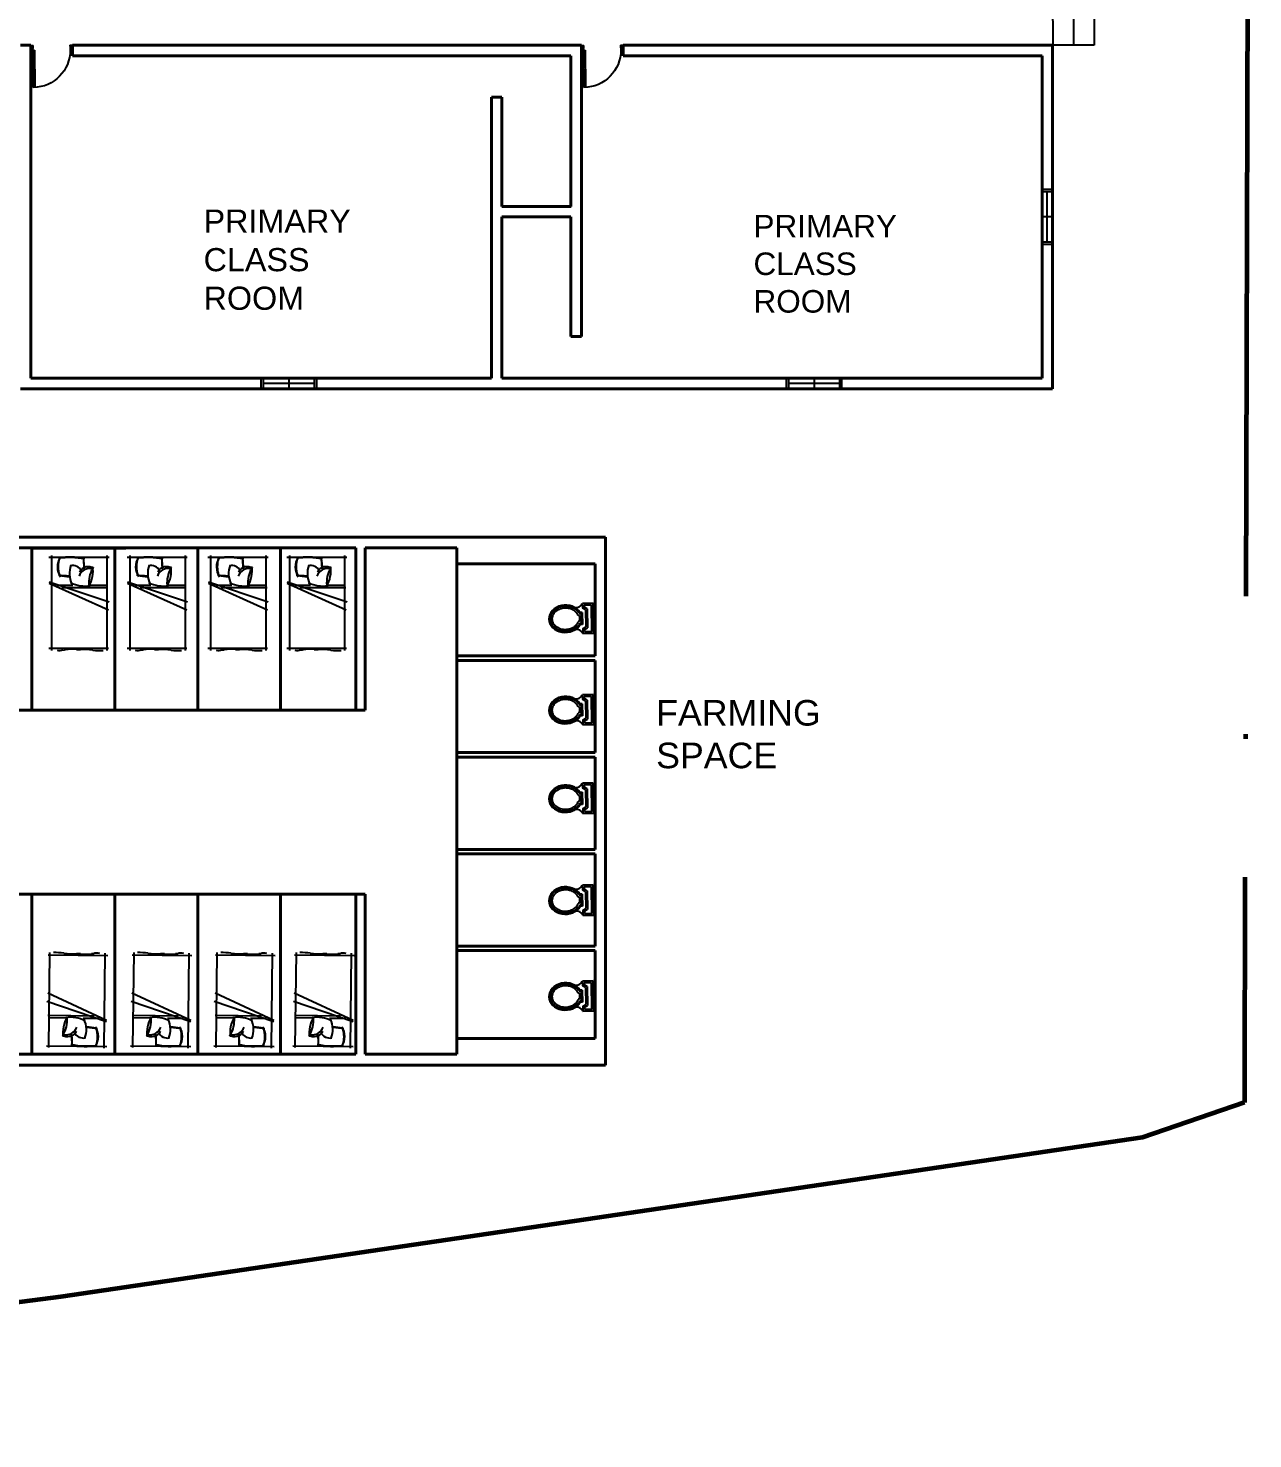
# Model space of a CAD drawing. Header units: inches. Extents: x 24 to 210, y -18 to 73.
# Drawn here: x 59.14 to 85.74, y -18.1 to 12.54 of the extents above; entities that cross this region are included whole.
import ezdxf

# ---------------------------------------------------------------- set-up
doc = ezdxf.new("R2010")
doc.units = ezdxf.units.IN
doc.header["$MEASUREMENT"] = 0
doc.linetypes.add('ACAD_ISO04W100', pattern=[30, 24, -3, 0, -3])
for name, color, linetype in [('door space', 1, 'Continuous'), ('FURNITURE', 130, 'Continuous'), ('STAIR', 231, 'Continuous'), ('TEXT', 141, 'Continuous'), ('WINDOW', 10, 'Continuous')]:
    doc.layers.add(name, color=color, linetype=linetype)
doc.layers.add('SITE BOUNDARY', color=6, linetype='ACAD_ISO04W100', lineweight=60)
doc.layers.add('WALL', color=2, linetype='Continuous', lineweight=40)
doc.styles.get("Standard").update_dxf_attribs({"font": 'arial.ttf'})

# ---------------------------------------------------------------- blocks, each defined once
blk = doc.blocks.new('A$C50846A53')
at = {"linetype": 'Continuous'}
for p, q in [((0, 0.74), (0, 0.56)), ((0.5, 0.74), (0, 0.74)), ((0.47, 0.71), (0.03, 0.71)), ((0.03, 0.71), (0.03, 0.59)), ((0.47, 0.59), (0.47, 0.71)), ((0.5, 0.56), (0.5, 0.74)), ((0, 0.56), (0.08, 0.56)), ((0.03, 0.59), (0.063, 0.59)), ((0.093, 0.64), (0.063, 0.59)), ((0.11, 0.61), (0.08, 0.56)), ((0.093, 0.64), (0.407, 0.64)), ((0.11, 0.61), (0.39, 0.61)), ((0.15, 0.557), (0.15, 0.52)), ((0.15, 0.557), (0.351, 0.557)), ((0.17, 0.537), (0.332, 0.537)), ((0.2, 0.507), (0.2, 0.488)), ((0.2, 0.507), (0.301, 0.507)), ((0.301, 0.507), (0.301, 0.488)), ((0.351, 0.557), (0.351, 0.52)), ((0.42, 0.56), (0.39, 0.61)), ((0.437, 0.59), (0.407, 0.64)), ((0.42, 0.56), (0.5, 0.56)), ((0.437, 0.59), (0.47, 0.59))]:
    blk.add_line(p, q, dxfattribs=at)
for centre, radius, start, end in [((-0.039, 0.461), 0.106, 344.642, 68.7339), ((0.11, 0.542), 0.06, 306.0032, 355.4798), ((0.391, 0.542), 0.06, 184.5202, 233.9959), ((0.539, 0.461), 0.106, 111.2661, 195.358)]:
    blk.add_arc(centre, radius, start, end, dxfattribs=at)
blk.add_ellipse((0.251, 0.274), major_axis=(0, 0.274), ratio=0.828948, start_param=0.459479, end_param=5.823706, dxfattribs=at)
for points, knots in [([(0.145, 0.493), (0.144, 0.492), (0.143, 0.491), (0.132, 0.483), (0.123, 0.475), (0.106, 0.457), (0.098, 0.447), (0.084, 0.426), (0.077, 0.415), (0.066, 0.391), (0.061, 0.378), (0.053, 0.352), (0.05, 0.339), (0.045, 0.311), (0.044, 0.298), (0.043, 0.27), (0.043, 0.256), (0.046, 0.228), (0.049, 0.215), (0.055, 0.188), (0.059, 0.175), (0.069, 0.15), (0.075, 0.138), (0.088, 0.116), (0.095, 0.105), (0.111, 0.085), (0.12, 0.077), (0.138, 0.06), (0.147, 0.053), (0.167, 0.041), (0.178, 0.036), (0.199, 0.028), (0.209, 0.025), (0.231, 0.021), (0.242, 0.02), (0.264, 0.02), (0.275, 0.021), (0.297, 0.026), (0.307, 0.029), (0.328, 0.038), (0.338, 0.044), (0.358, 0.057), (0.367, 0.064), (0.385, 0.081), (0.394, 0.09), (0.409, 0.11), (0.416, 0.121), (0.429, 0.144), (0.434, 0.156), (0.444, 0.181), (0.448, 0.194), (0.454, 0.221), (0.456, 0.235), (0.458, 0.262), (0.458, 0.276), (0.457, 0.304), (0.455, 0.318), (0.45, 0.345), (0.447, 0.358), (0.438, 0.384), (0.433, 0.396), (0.421, 0.42), (0.414, 0.431), (0.399, 0.452), (0.391, 0.461), (0.374, 0.479), (0.365, 0.486), (0.356, 0.493)], [0.542145, 0.542145, 0.542145, 0.542145, 0.562703, 0.562703, 0.724661, 0.724661, 0.886619, 0.886619, 1.048577, 1.048577, 1.210535, 1.210535, 1.372493, 1.372493, 1.534451, 1.534451, 1.696409, 1.696409, 1.858367, 1.858367, 2.020325, 2.020325, 2.182283, 2.182283, 2.344241, 2.344241, 2.506199, 2.506199, 2.668157, 2.668157, 2.830115, 2.830115, 2.992073, 2.992073, 3.154031, 3.154031, 3.315989, 3.315989, 3.477947, 3.477947, 3.639905, 3.639905, 3.801863, 3.801863, 3.963821, 3.963821, 4.125779, 4.125779, 4.287737, 4.287737, 4.449695, 4.449695, 4.611653, 4.611653, 4.773611, 4.773611, 4.935569, 4.935569, 5.097526, 5.097526, 5.259484, 5.259484, 5.421442, 5.421442, 5.5834, 5.5834, 5.741045, 5.741045, 5.741045, 5.741045]), ([(0.2, 0.488), (0.17, 0.474), (0.164, 0.47), (0.151, 0.46), (0.144, 0.454), (0.13, 0.439), (0.123, 0.431), (0.111, 0.413), (0.106, 0.404), (0.096, 0.384), (0.091, 0.373), (0.084, 0.352), (0.081, 0.34), (0.076, 0.317), (0.075, 0.305), (0.073, 0.282), (0.073, 0.27), (0.074, 0.246), (0.076, 0.234), (0.08, 0.211), (0.083, 0.2), (0.09, 0.178), (0.095, 0.167), (0.104, 0.147), (0.11, 0.138), (0.122, 0.12), (0.128, 0.112), (0.142, 0.097), (0.149, 0.09), (0.165, 0.078), (0.173, 0.073), (0.189, 0.064), (0.197, 0.06), (0.214, 0.055), (0.222, 0.053), (0.239, 0.05), (0.248, 0.05), (0.266, 0.051), (0.276, 0.052), (0.296, 0.057), (0.306, 0.061), (0.325, 0.071), (0.335, 0.077), (0.353, 0.091), (0.361, 0.099), (0.377, 0.117), (0.384, 0.127), (0.398, 0.149), (0.404, 0.161), (0.414, 0.185), (0.418, 0.198), (0.424, 0.225), (0.426, 0.239), (0.428, 0.267), (0.428, 0.281), (0.426, 0.309), (0.424, 0.323), (0.418, 0.349), (0.414, 0.363), (0.404, 0.387), (0.398, 0.399), (0.385, 0.421), (0.378, 0.431), (0.362, 0.449), (0.353, 0.458), (0.338, 0.469), (0.332, 0.474), (0.301, 0.488)], [0.459479, 0.459479, 0.459479, 0.459479, 0.567422, 0.567422, 0.720865, 0.720865, 0.874307, 0.874307, 1.02775, 1.02775, 1.181192, 1.181192, 1.334635, 1.334635, 1.488077, 1.488077, 1.64152, 1.64152, 1.794963, 1.794963, 1.948405, 1.948405, 2.101848, 2.101848, 2.25529, 2.25529, 2.408733, 2.408733, 2.562175, 2.562175, 2.715618, 2.715618, 2.86906, 2.86906, 3.022503, 3.022503, 3.175946, 3.175946, 3.356457, 3.356457, 3.536968, 3.536968, 3.717479, 3.717479, 3.89799, 3.89799, 4.078501, 4.078501, 4.259012, 4.259012, 4.439523, 4.439523, 4.620035, 4.620035, 4.800546, 4.800546, 4.981057, 4.981057, 5.161568, 5.161568, 5.342079, 5.342079, 5.52259, 5.52259, 5.703101, 5.703101, 5.823706, 5.823706, 5.823706, 5.823706])]:
    blk.add_open_spline(points, degree=3, knots=knots, dxfattribs=at)

msp = doc.modelspace()

# ---------------------------------------------------------------- linework, layer by layer
for p, q in [((71.158, 12.166), (71.158, 8.667)), ((59.198, 11.937), (59.198, 11.937)), ((59.198, 4.707), (63.198, 4.707))]:
    msp.add_line(p, q)
at = {"layer": 'Defpoints'}
msp.add_line((71.158, 12.166), (70.928, 12.166), dxfattribs=at)
at = {"layer": 'door space'}
for p, q in [((59.195, 12.158), (59.245, 12.158)), ((59.196, 12.058), (59.195, 12.158)), ((59.241, 12.058), (59.196, 12.058)), ((59.241, 12.058), (59.241, 12.098)), ((59.246, 12.098), (59.241, 12.098)), ((59.25, 11.248), (59.241, 12.058)), ((59.241, 12.058), (59.276, 12.058)), ((59.246, 12.098), (59.245, 12.158)), ((59.276, 12.058), (59.285, 11.248)), ((60.045, 12.166), (60.095, 12.167)), ((60.045, 12.166), (60.046, 12.106)), ((60.051, 12.106), (60.046, 12.106)), ((60.051, 12.106), (60.051, 12.066)), ((60.096, 12.067), (60.051, 12.066)), ((60.095, 12.167), (60.096, 12.067)), ((71.154, 12.158), (71.204, 12.158)), ((71.155, 12.058), (71.154, 12.158)), ((71.2, 12.058), (71.155, 12.058)), ((71.2, 12.058), (71.199, 12.098)), ((71.204, 12.098), (71.199, 12.098)), ((71.2, 12.058), (71.235, 12.059)), ((71.208, 11.248), (71.2, 12.058)), ((71.204, 12.098), (71.204, 12.158)), ((71.235, 12.059), (71.243, 11.249)), ((72.004, 12.166), (72.054, 12.167)), ((72.004, 12.166), (72.004, 12.106)), ((72.009, 12.106), (72.004, 12.106)), ((72.009, 12.106), (72.01, 12.066)), ((72.055, 12.067), (72.01, 12.066)), ((72.054, 12.167), (72.055, 12.067))]:
    msp.add_line(p, q, dxfattribs=at)
at = {"layer": 'door space', "extrusion": (0, 0, -1)}
for centre in [(59.241, 12.058), (71.2, 12.058)]:
    msp.add_ellipse(centre, major_axis=(-0.567, -0.578), ratio=1, start_param=3.926991, end_param=5.497787, dxfattribs=at)
at = {"layer": 'FURNITURE', "linetype": 'Continuous'}
for p, q in [((59.587, 1.051), (60.895, 1.051)), ((59.645, 1.081), (59.645, -0.98)), ((60.845, 1.081), (60.845, -0.98)), ((61.286, 1.051), (62.594, 1.051)), ((61.344, 1.081), (61.344, -0.98)), ((62.544, 1.081), (62.544, -0.98)), ((63.042, 1.051), (64.35, 1.051)), ((63.1, 1.081), (63.1, -0.98)), ((64.3, 1.081), (64.3, -0.98)), ((64.753, 1.051), (66.061, 1.051)), ((64.811, 1.081), (64.811, -0.98)), ((66.011, 1.081), (66.011, -0.98)), ((59.596, 0.513), (60.898, 0.081)), ((59.596, 0.484), (60.881, -0.096)), ((59.767, 0.442), (60.106, 0.442)), ((59.87, 0.391), (60.871, 0.391)), ((60.483, 0.442), (60.862, 0.442)), ((61.295, 0.513), (62.597, 0.081)), ((61.295, 0.484), (62.58, -0.096)), ((61.466, 0.442), (61.805, 0.442)), ((61.569, 0.391), (62.57, 0.391)), ((62.182, 0.442), (62.561, 0.442)), ((63.051, 0.513), (64.353, 0.081)), ((63.051, 0.484), (64.336, -0.096)), ((63.223, 0.442), (63.561, 0.442)), ((63.325, 0.391), (64.327, 0.391)), ((63.938, 0.442), (64.317, 0.442)), ((64.762, 0.513), (66.063, 0.081)), ((64.762, 0.484), (66.046, -0.096)), ((64.933, 0.442), (65.272, 0.442)), ((65.035, 0.391), (66.037, 0.391)), ((65.648, 0.442), (66.028, 0.442)), ((59.587, -0.926), (60.882, -0.926)), ((61.286, -0.926), (62.581, -0.926)), ((63.042, -0.926), (64.337, -0.926)), ((64.753, -0.926), (66.048, -0.926)), ((60.868, -7.606), (59.573, -7.592)), ((59.587, -9.599), (59.61, -7.537)), ((60.787, -9.613), (60.81, -7.551)), ((62.694, -7.606), (61.399, -7.592)), ((61.413, -9.599), (61.437, -7.537)), ((62.613, -9.613), (62.637, -7.551)), ((64.5, -7.606), (63.205, -7.592)), ((63.219, -9.599), (63.242, -7.537)), ((64.419, -9.613), (64.442, -7.551)), ((66.22, -7.606), (64.925, -7.592)), ((64.939, -9.599), (64.963, -7.537)), ((66.139, -9.613), (66.163, -7.551)), ((60.842, -9.016), (59.564, -8.421)), ((62.669, -9.016), (61.391, -8.421)), ((64.474, -9.016), (63.196, -8.421)), ((66.194, -9.016), (64.917, -8.421)), ((60.842, -9.045), (59.545, -8.598)), ((62.669, -9.045), (61.372, -8.598)), ((64.474, -9.045), (63.177, -8.598)), ((66.195, -9.045), (64.898, -8.598)), ((60.57, -8.92), (59.568, -8.908)), ((59.956, -8.963), (59.577, -8.959)), ((60.672, -8.972), (60.333, -8.968)), ((62.396, -8.92), (61.395, -8.908)), ((61.783, -8.963), (61.404, -8.959)), ((62.498, -8.972), (62.16, -8.968)), ((64.202, -8.92), (63.2, -8.908)), ((63.588, -8.963), (63.209, -8.959)), ((64.303, -8.972), (63.965, -8.968)), ((65.922, -8.92), (64.92, -8.908)), ((65.309, -8.963), (64.929, -8.959)), ((66.024, -8.972), (65.685, -8.968)), ((60.845, -9.583), (59.537, -9.568)), ((62.672, -9.583), (61.363, -9.568)), ((64.477, -9.583), (63.169, -9.568)), ((66.197, -9.583), (64.889, -9.568))]:
    msp.add_line(p, q, dxfattribs=at)
for centre, radius, start, end in [((60.161, 0.835), 0.389, 147.51, 213.8336), ((60.452, 0.846), 0.662, 163.9263, 197.1409), ((60.037, -0.696), 1.736, 79.0487, 97.9408), ((60.062, -0.366), 1.417, 78.5793, 100.0172), ((63.251, 1.042), 2.913, 180.1063, 184.3312), ((58.851, 0.825), 1.505, 359.1536, 7.5533), ((61.86, 0.835), 0.389, 147.51, 213.8336), ((62.151, 0.846), 0.662, 163.9263, 197.1409), ((61.736, -0.696), 1.736, 79.0487, 97.9408), ((61.762, -0.366), 1.417, 78.5793, 100.0172), ((64.95, 1.042), 2.913, 180.1063, 184.3312), ((60.55, 0.825), 1.505, 359.1536, 7.5533), ((63.616, 0.835), 0.389, 147.51, 213.8336), ((63.907, 0.846), 0.662, 163.9263, 197.1409), ((63.492, -0.696), 1.736, 79.0487, 97.9408), ((63.518, -0.366), 1.417, 78.5793, 100.0172), ((66.706, 1.042), 2.913, 180.1063, 184.3312), ((62.306, 0.825), 1.505, 359.1536, 7.5533), ((65.327, 0.835), 0.389, 147.51, 213.8336), ((65.618, 0.846), 0.662, 163.9263, 197.1409), ((65.202, -0.696), 1.736, 79.0487, 97.9408), ((65.228, -0.366), 1.417, 78.5793, 100.0172), ((68.417, 1.042), 2.913, 180.1063, 184.3312), ((64.017, 0.825), 1.505, 359.1536, 7.5533), ((58.839, -9.343), 10.046, 83.2132, 84.5476), ((60.077, 1.876), 1.251, 258.1169, 267.8849), ((60.547, 0.692), 0.513, 159.3026, 206.5026), ((60.103, 0.658), 0.21, 24.7523, 103.9192), ((60.478, 0.554), 0.248, 78.0413, 160.8342), ((60.439, 0.633), 0.208, 54.1671, 153.8421), ((61.112, 0.486), 0.659, 151.0456, 184.1497), ((59.921, 0.747), 0.625, 328.6542, 9.1977), ((60.538, -9.343), 10.046, 83.2132, 84.5476), ((61.776, 1.876), 1.251, 258.1169, 267.8849), ((62.246, 0.692), 0.513, 159.3026, 206.5026), ((61.802, 0.658), 0.21, 24.7523, 103.9192), ((62.177, 0.554), 0.248, 78.0413, 160.8342), ((62.138, 0.633), 0.208, 54.1671, 153.8421), ((62.811, 0.486), 0.659, 151.0456, 184.1497), ((61.62, 0.747), 0.625, 328.6542, 9.1977), ((62.294, -9.343), 10.046, 83.2132, 84.5476), ((63.532, 1.876), 1.251, 258.1169, 267.8849), ((64.003, 0.692), 0.513, 159.3026, 206.5026), ((63.558, 0.658), 0.21, 24.7523, 103.9192), ((63.933, 0.554), 0.248, 78.0413, 160.8342), ((63.894, 0.633), 0.208, 54.1671, 153.8421), ((64.567, 0.486), 0.659, 151.0456, 184.1497), ((63.376, 0.747), 0.625, 328.6542, 9.1977), ((64.004, -9.343), 10.046, 83.2132, 84.5476), ((65.243, 1.876), 1.251, 258.1169, 267.8849), ((65.713, 0.692), 0.513, 159.3026, 206.5026), ((65.269, 0.658), 0.21, 24.7523, 103.9192), ((65.644, 0.554), 0.248, 78.0413, 160.8342), ((65.605, 0.633), 0.208, 54.1671, 153.8421), ((66.278, 0.486), 0.659, 151.0456, 184.1497), ((65.086, 0.747), 0.625, 328.6542, 9.1977), ((60.372, 1.128), 0.707, 243.96, 279.3474), ((62.071, 1.128), 0.707, 243.96, 279.3474), ((63.827, 1.128), 0.707, 243.96, 279.3474), ((65.538, 1.128), 0.707, 243.96, 279.3474), ((59.819, -0.75), 0.23, 256.209, 290.8596), ((59.89, -0.773), 0.193, 273.4203, 285.6762), ((60.074, -2.037), 1.086, 84.1807, 96.978), ((60.247, -0.146), 0.813, 265.5439, 271.7242), ((60.354, -1.888), 0.934, 86.5835, 95.0474), ((60.373, -1.888), 0.933, 79.4443, 87.7924), ((60.766, 1.361), 2.343, 264.5658, 270.0138), ((61.518, -0.75), 0.23, 256.209, 290.8596), ((61.589, -0.773), 0.193, 273.4203, 285.6762), ((61.773, -2.037), 1.086, 84.1807, 96.978), ((61.946, -0.146), 0.813, 265.5439, 271.7242), ((62.053, -1.888), 0.934, 86.5835, 95.0474), ((62.072, -1.888), 0.933, 79.4443, 87.7924), ((62.465, 1.361), 2.343, 264.5658, 270.0138), ((63.275, -0.75), 0.23, 256.209, 290.8596), ((63.345, -0.773), 0.193, 273.4203, 285.6762), ((63.529, -2.037), 1.086, 84.1807, 96.978), ((63.702, -0.146), 0.813, 265.5439, 271.7242), ((63.809, -1.888), 0.934, 86.5835, 95.0474), ((63.829, -1.888), 0.933, 79.4443, 87.7924), ((64.221, 1.361), 2.343, 264.5658, 270.0138), ((64.985, -0.75), 0.23, 256.209, 290.8596), ((65.055, -0.773), 0.193, 273.4203, 285.6762), ((65.239, -2.037), 1.086, 84.1807, 96.978), ((65.413, -0.146), 0.813, 265.5439, 271.7242), ((65.519, -1.888), 0.934, 86.5835, 95.0474), ((65.539, -1.888), 0.933, 79.4443, 87.7924), ((65.932, 1.361), 2.343, 264.5658, 270.0138), ((59.662, -9.88), 2.343, 83.91, 89.3579), ((60.092, -6.635), 0.933, 258.7885, 267.1366), ((60.112, -6.635), 0.934, 265.9277, 274.3915), ((60.199, -8.379), 0.813, 84.8881, 91.0684), ((60.394, -6.49), 1.086, 263.5249, 276.3221), ((60.563, -7.755), 0.193, 92.7645, 105.0204), ((60.633, -7.779), 0.23, 75.5532, 110.2038), ((61.489, -9.88), 2.343, 83.91, 89.3579), ((61.919, -6.635), 0.933, 258.7885, 267.1366), ((61.939, -6.635), 0.934, 265.9277, 274.3915), ((62.025, -8.379), 0.813, 84.8881, 91.0684), ((62.22, -6.49), 1.086, 263.5249, 276.3221), ((62.39, -7.755), 0.193, 92.7645, 105.0204), ((62.46, -7.779), 0.23, 75.5532, 110.2038), ((63.294, -9.88), 2.343, 83.91, 89.3579), ((63.724, -6.635), 0.933, 258.7885, 267.1366), ((63.744, -6.635), 0.934, 265.9277, 274.3915), ((63.831, -8.379), 0.813, 84.8881, 91.0684), ((64.025, -6.49), 1.086, 263.5249, 276.3221), ((64.195, -7.755), 0.193, 92.7645, 105.0204), ((64.265, -7.779), 0.23, 75.5532, 110.2038), ((65.015, -9.88), 2.343, 83.91, 89.3579), ((65.445, -6.635), 0.933, 258.7885, 267.1366), ((65.464, -6.635), 0.934, 265.9277, 274.3915), ((65.551, -8.379), 0.813, 84.8881, 91.0684), ((65.746, -6.49), 1.086, 263.5249, 276.3221), ((65.915, -7.755), 0.193, 92.7645, 105.0204), ((65.985, -7.779), 0.23, 75.5532, 110.2038), ((60.515, -9.275), 0.625, 147.9984, 188.5419), ((59.327, -9.001), 0.659, 330.3897, 3.4939), ((59.96, -9.075), 0.248, 257.3854, 340.1784), ((60.059, -9.651), 0.707, 63.3041, 98.6916), ((59.889, -9.213), 0.513, 338.6467, 25.8468), ((60.345, -10.402), 1.251, 77.4611, 87.2291), ((61.712, 0.802), 10.046, 262.5574, 263.8918), ((60.273, -9.361), 0.389, 326.8541, 33.1778), ((59.982, -9.368), 0.662, 343.2705, 16.485), ((62.341, -9.275), 0.625, 147.9984, 188.5419), ((61.153, -9.001), 0.659, 330.3897, 3.4939), ((61.786, -9.075), 0.248, 257.3854, 340.1784), ((61.885, -9.651), 0.707, 63.3041, 98.6916), ((61.715, -9.213), 0.513, 338.6467, 25.8468), ((62.172, -10.402), 1.251, 77.4611, 87.2291), ((63.539, 0.802), 10.046, 262.5574, 263.8918), ((62.1, -9.361), 0.389, 326.8541, 33.1778), ((61.809, -9.368), 0.662, 343.2705, 16.485), ((64.147, -9.275), 0.625, 147.9984, 188.5419), ((62.958, -9.001), 0.659, 330.3897, 3.4939), ((63.592, -9.075), 0.248, 257.3854, 340.1784), ((63.691, -9.651), 0.707, 63.3041, 98.6916), ((63.521, -9.213), 0.513, 338.6467, 25.8468), ((63.977, -10.402), 1.251, 77.4611, 87.2291), ((65.344, 0.802), 10.046, 262.5574, 263.8918), ((63.905, -9.361), 0.389, 326.8541, 33.1778), ((63.614, -9.368), 0.662, 343.2705, 16.485), ((65.867, -9.275), 0.625, 147.9984, 188.5419), ((64.679, -9.001), 0.659, 330.3897, 3.4939), ((65.312, -9.075), 0.248, 257.3854, 340.1784), ((65.411, -9.651), 0.707, 63.3041, 98.6916), ((65.241, -9.213), 0.513, 338.6467, 25.8468), ((65.698, -10.402), 1.251, 77.4611, 87.2291), ((67.064, 0.802), 10.046, 262.5574, 263.8918), ((65.626, -9.361), 0.389, 326.8541, 33.1778), ((65.335, -9.368), 0.662, 343.2705, 16.485), ((59.998, -9.155), 0.208, 233.5112, 333.1863), ((61.583, -9.366), 1.505, 178.4977, 186.8975), ((57.181, -9.532), 2.913, 359.4505, 3.6753), ((60.333, -9.184), 0.21, 204.0965, 283.2634), ((61.824, -9.155), 0.208, 233.5112, 333.1863), ((63.41, -9.366), 1.505, 178.4977, 186.8975), ((59.008, -9.532), 2.913, 359.4505, 3.6753), ((62.16, -9.184), 0.21, 204.0965, 283.2634), ((63.629, -9.155), 0.208, 233.5112, 333.1863), ((65.215, -9.366), 1.505, 178.4977, 186.8975), ((60.813, -9.532), 2.913, 359.4505, 3.6753), ((63.965, -9.184), 0.21, 204.0965, 283.2634), ((65.35, -9.155), 0.208, 233.5112, 333.1863), ((66.936, -9.366), 1.505, 178.4977, 186.8975), ((62.533, -9.532), 2.913, 359.4505, 3.6753), ((65.685, -9.184), 0.21, 204.0965, 283.2634), ((60.415, -7.831), 1.736, 258.3929, 277.285), ((60.386, -8.16), 1.417, 257.9235, 279.3614), ((62.242, -7.831), 1.736, 258.3929, 277.285), ((62.212, -8.16), 1.417, 257.9235, 279.3614), ((64.047, -7.831), 1.736, 258.3929, 277.285), ((64.018, -8.16), 1.417, 257.9235, 279.3614), ((65.767, -7.831), 1.736, 258.3929, 277.285), ((65.738, -8.16), 1.417, 257.9235, 279.3614)]:
    msp.add_arc(centre, radius, start, end, dxfattribs=at)
at = {"layer": 'SITE BOUNDARY'}
for p, q in [((85.736, 54.302), (85.552, -10.792)), ((85.552, -10.792), (83.341, -11.558)), ((83.341, -11.558), (59.849, -15.013)), ((83.341, -11.558), (59.849, -15.013)), ((59.849, -15.013), (36.26, -18.097)), ((59.849, -15.013), (36.26, -18.097))]:
    msp.add_line(p, q, dxfattribs=at)
at = {"layer": 'STAIR'}
for p, q in [((81.388, 14.167), (81.389, 12.167)), ((81.838, 14.167), (81.838, 12.167)), ((82.288, 14.167), (82.288, 12.167)), ((82.288, 12.167), (81.388, 12.167))]:
    msp.add_line(p, q, dxfattribs=at)
at = {"layer": 'WALL'}
for p, q in [((59.198, 12.166), (58.968, 12.166)), ((59.198, 12.166), (59.198, 11.936)), ((60.098, 12.167), (71.158, 12.167)), ((60.098, 11.936), (60.098, 12.166)), ((71.158, 12.167), (71.158, 5.837)), ((72.058, 12.166), (81.388, 12.167)), ((72.058, 11.936), (72.058, 12.166)), ((81.388, 4.707), (81.388, 12.167)), ((59.198, 11.937), (59.198, 4.937)), ((60.098, 11.937), (70.925, 11.937)), ((70.925, 11.937), (70.925, 8.665)), ((71.158, 11.936), (71.158, 11.936)), ((72.058, 11.937), (81.158, 11.937)), ((81.158, 4.937), (81.158, 11.937)), ((69.198, 11.037), (69.428, 11.037)), ((69.198, 4.937), (69.198, 11.037)), ((69.428, 8.667), (69.428, 11.037)), ((69.428, 8.667), (70.925, 8.667)), ((70.928, 8.665), (70.925, 8.665)), ((71.155, 8.667), (71.158, 8.667)), ((69.428, 4.937), (69.428, 8.437)), ((69.428, 8.437), (70.925, 8.437)), ((70.925, 8.437), (70.925, 5.837)), ((70.925, 6.067), (70.928, 6.067)), ((70.925, 5.837), (71.158, 5.837)), ((59.198, 4.937), (69.198, 4.937)), ((69.428, 4.937), (81.158, 4.937)), ((58.968, 4.707), (81.388, 4.707)), ((42.789, 1.483), (66.649, 1.483)), ((43.019, 1.253), (66.256, 1.253)), ((59.219, -2.271), (59.219, 1.253)), ((59.226, 1.246), (61.256, 1.246)), ((61.019, -2.271), (61.019, 1.253)), ((62.819, -2.271), (62.819, 1.253)), ((64.619, -2.271), (64.619, 1.253)), ((66.256, 1.253), (66.256, -2.271)), ((66.456, 1.253), (66.456, -2.271)), ((66.456, 1.253), (68.449, 1.253)), ((66.649, 1.483), (68.449, 1.483)), ((68.449, 1.483), (71.679, 1.483)), ((68.449, 1.253), (68.449, -9.747)), ((71.679, 1.483), (71.679, -9.984)), ((68.449, 0.903), (71.449, 0.903)), ((71.449, 0.903), (71.449, -1.097)), ((68.449, -1.097), (71.449, -1.097)), ((68.449, -1.197), (71.449, -1.197)), ((71.449, -1.197), (71.449, -3.197)), ((66.456, -2.271), (42.789, -2.271)), ((68.449, -3.197), (71.449, -3.197)), ((68.449, -3.297), (71.449, -3.297)), ((71.449, -3.297), (71.449, -5.297)), ((68.449, -5.297), (71.449, -5.297)), ((68.449, -5.397), (71.449, -5.397)), ((71.449, -5.397), (71.449, -7.397)), ((42.189, -6.271), (66.456, -6.271)), ((59.219, -9.747), (59.219, -6.271)), ((61.019, -9.747), (61.019, -6.271)), ((62.819, -9.747), (62.819, -6.271)), ((64.619, -9.747), (64.619, -6.271)), ((66.256, -6.271), (66.256, -9.747)), ((66.456, -6.271), (66.456, -9.747)), ((68.449, -7.397), (71.449, -7.397)), ((68.449, -7.497), (71.449, -7.497)), ((71.449, -7.497), (71.449, -9.404)), ((71.449, -9.404), (68.449, -9.404)), ((61.019, -9.747), (42.419, -9.747)), ((66.256, -9.747), (61.019, -9.747)), ((68.449, -9.747), (66.456, -9.747)), ((71.679, -9.984), (40.796, -9.984))]:
    msp.add_line(p, q, dxfattribs=at)
at = {"layer": 'WINDOW'}
for p, q in [((81.158, 7.837), (81.158, 9.037)), ((81.158, 9.037), (81.388, 9.037)), ((81.158, 8.987), (81.388, 8.987)), ((81.273, 7.887), (81.273, 8.987)), ((81.388, 9.037), (81.388, 7.837)), ((81.388, 8.437), (81.158, 8.437)), ((81.388, 7.837), (81.388, 8.437)), ((81.388, 7.887), (81.158, 7.887)), ((81.388, 7.837), (81.158, 7.837)), ((64.198, 4.707), (64.198, 4.937)), ((64.198, 4.937), (65.398, 4.937)), ((64.248, 4.707), (64.248, 4.937)), ((65.398, 4.937), (64.798, 4.937)), ((64.798, 4.937), (64.798, 4.707)), ((65.348, 4.937), (65.348, 4.707)), ((65.398, 4.937), (65.398, 4.707)), ((75.606, 4.706), (75.606, 4.936)), ((75.606, 4.936), (76.806, 4.936)), ((75.656, 4.706), (75.656, 4.936)), ((76.806, 4.936), (76.206, 4.936)), ((76.206, 4.936), (76.206, 4.706)), ((76.756, 4.936), (76.756, 4.706)), ((76.806, 4.936), (76.806, 4.706)), ((65.398, 4.707), (64.198, 4.707)), ((65.348, 4.822), (64.248, 4.822)), ((76.806, 4.706), (75.606, 4.706)), ((76.756, 4.821), (75.656, 4.821))]:
    msp.add_line(p, q, dxfattribs=at)

# ---------------------------------------------------------------- block references
at = {"layer": 'FURNITURE', "xscale": 1.304845739735994, "yscale": 1.304845739735994, "zscale": 1.304845739735994, "rotation": 270.9541120187831}
for p in [(70.443, 0.032, -0.001), (70.443, -1.951, -0.001), (70.443, -3.875, -0.001), (70.443, -6.087, -0.001), (70.443, -8.17, -0.001)]:
    msp.add_blockref('A$C50846A53', p, dxfattribs=at)

# ---------------------------------------------------------------- texts
at = {"layer": 'TEXT', "attachment_point": 1}
for s, width, gutter_width, insert, char_height in [('PRIMARY CLASS ROOM', 0.01793, 2.512, (62.947, 8.598), 0.50248), ('PRIMARY CLASS ROOM', 0.01747, 2.448, (74.891, 8.481), 0.4896), ('FARMING SPACE', 0.0644, 2.777, (72.776, -2.054), 0.55538)]:
    msp.add_mtext_dynamic_manual_height_columns(s, width=width, gutter_width=gutter_width, heights=[0], dxfattribs=dict(at, insert=insert, char_height=char_height))

doc.saveas('drawing.dxf')
